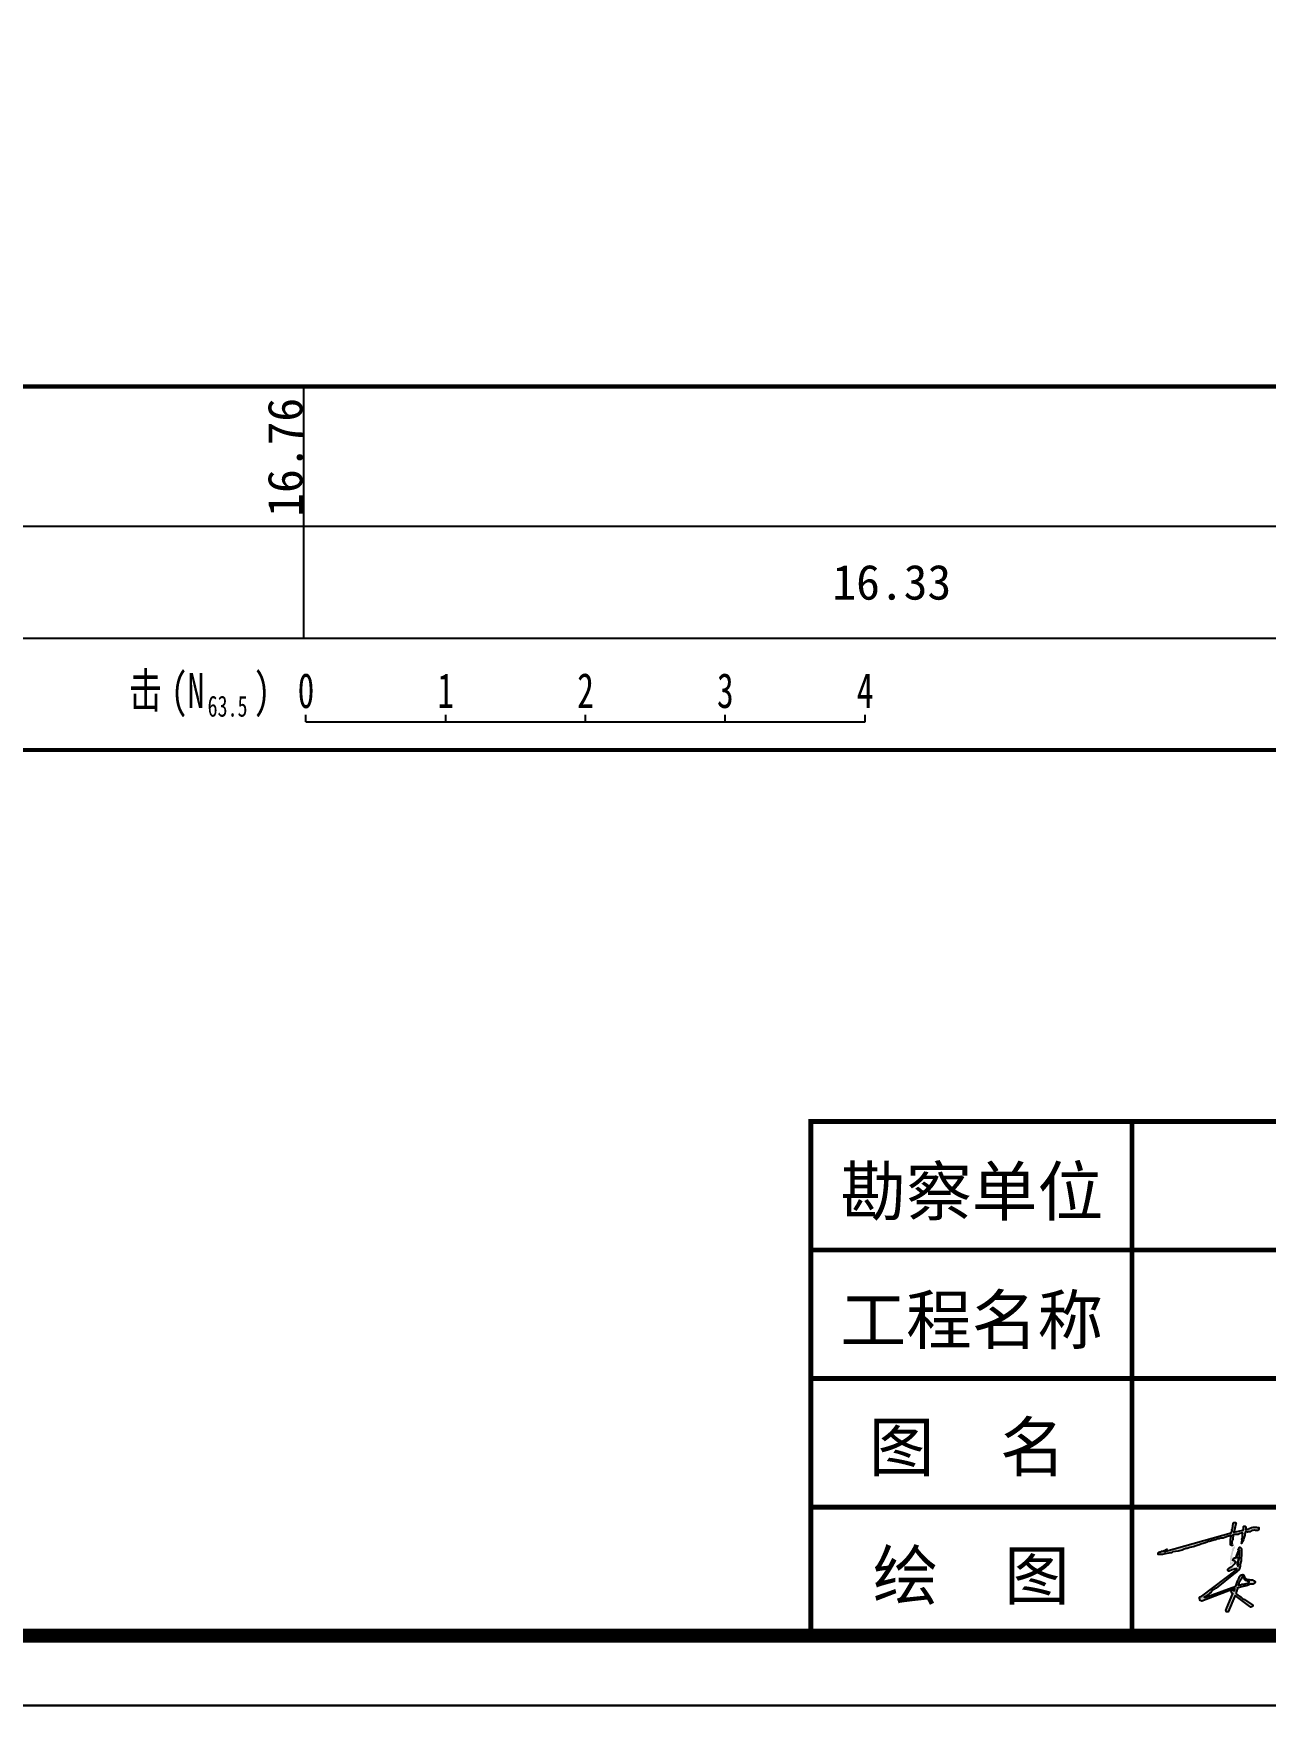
# Model space of a CAD drawing. Header units: millimetres. Extents: x -255 to 9196, y 129 to 426.
# Drawn here: x 781 to 869.2, y 129.3 to 248.9 of the extents above; entities that cross this region are included whole.
import ezdxf
from ezdxf.enums import TextEntityAlignment as Align

# ---------------------------------------------------------------- set-up
doc = ezdxf.new("R2010")
doc.units = ezdxf.units.MM
doc.layers.add('不打印', color=7, linetype='Continuous', plot=False)
for name, color, linetype in [('地质-原位曲线', 7, 'Continuous'), ('地质-图框', 7, 'Continuous'), ('地质-标注栏', 7, 'Continuous')]:
    doc.layers.add(name, color=color, linetype=linetype)
doc.styles.get("Standard").update_dxf_attribs({"font": 'simfang_0.ttf', "height": 2.5})
doc.styles.add('标注栏数据', font='simfang_0.ttf', dxfattribs={"width": 0.7, "height": 2.5})

msp = doc.modelspace()

# ---------------------------------------------------------------- hatches: boundary and pattern name
h = msp.add_hatch(color=256)
h.paths.add_polyline_path([(865.12, 141.08), (865.19, 141.09), (865.22, 141.1), (865.3, 141.13), (865.37, 141.15), (865.39, 141.15), (865.47, 141.16), (865.53, 141.18), (865.59, 141.2), (865.65, 141.22), (865.67, 141.24), (865.71, 141.26), (865.76, 141.26), (865.84, 141.27), (865.89, 141.29), (865.96, 141.3), (866.02, 141.31), (866.12, 141.32), (866.21, 141.35), (866.25, 141.36), (866.39, 141.41), (866.41, 141.42), (866.48, 141.45), (866.54, 141.45), (866.6, 141.48), (866.65, 141.5), (866.7, 141.5), (866.7, 141.46), (866.7, 141.43), (866.69, 141.42), (866.69, 141.39), (866.69, 141.36), (866.69, 141.32), (866.67, 141.29), (866.66, 141.25), (866.66, 141.22), (866.66, 141.18), (866.66, 141.15), (866.66, 141.12), (866.66, 141.07), (866.66, 141.04), (866.66, 141), (866.65, 140.97), (866.65, 140.93), (866.66, 140.85), (866.68, 140.81), (866.72, 140.79), (866.77, 140.79), (866.79, 140.79), (866.77, 140.87), (866.74, 140.93), (866.74, 140.97), (866.74, 141.01), (866.76, 141.06), (866.77, 141.1), (866.78, 141.13), (866.79, 141.16), (866.81, 141.2), (866.83, 141.23), (866.83, 141.26), (866.83, 141.28), (866.83, 141.34), (866.83, 141.38), (866.84, 141.42), (866.85, 141.46), (866.83, 141.52), (866.87, 141.54), (866.91, 141.56), (866.94, 141.56), (867.02, 141.57), (867.11, 141.57), (867.17, 141.57), (867.21, 141.58), (867.24, 141.6), (867.27, 141.63), (867.33, 141.65), (867.41, 141.66), (867.44, 141.66), (867.5, 141.69), (867.52, 141.7), (867.53, 141.67), (867.52, 141.58), (867.52, 141.53), (867.52, 141.47), (867.51, 141.41), (867.51, 141.37), (867.51, 141.33), (867.49, 141.28), (867.47, 141.22), (867.48, 141.16), (867.44, 140.92), (867.47, 140.98), (867.51, 141.04), (867.55, 141.13), (867.59, 141.19), (867.62, 141.31), (867.64, 141.37), (867.67, 141.46), (867.67, 141.51), (867.69, 141.58), (867.71, 141.68), (867.72, 141.77), (867.78, 141.76), (867.86, 141.74), (867.95, 141.76), (868.04, 141.77), (868.19, 141.85), (868.25, 141.86), (868.36, 141.89), (868.44, 141.85), (868.59, 141.86), (868.67, 141.92), (868.67, 141.99), (868.67, 142.08), (868.59, 142.08), (868.51, 142.09), (868.45, 142.1), (868.38, 142.1), (868.27, 142.1), (868.15, 142.07), (868.1, 142.05), (867.98, 142), (867.96, 141.99), (867.94, 141.98), (867.91, 141.96), (867.88, 141.96), (867.86, 141.95), (867.83, 141.94), (867.82, 141.93), (867.78, 141.93), (867.76, 141.92), (867.74, 141.91), (867.74, 141.93), (867.74, 141.96), (867.74, 142.01), (867.75, 142.03), (867.76, 142.09), (867.74, 142.12), (867.7, 142.17), (867.63, 142.17), (867.6, 142.17), (867.59, 142.14), (867.59, 142.09), (867.58, 142.07), (867.58, 142), (867.58, 141.95), (867.56, 141.91), (867.56, 141.88), (866.87, 141.74), (866.88, 141.76), (866.89, 141.79), (866.92, 141.84), (866.93, 141.87), (866.94, 141.93), (866.96, 142.01), (866.97, 142.04), (867, 142.11), (867, 142.17), (867.01, 142.2), (867.02, 142.26), (867.03, 142.3), (867.05, 142.35), (867.03, 142.38), (867.02, 142.42), (867, 142.42), (866.96, 142.42), (866.92, 142.42), (866.9, 142.42), (866.86, 142.4), (866.85, 142.36), (866.85, 142.32), (866.84, 142.29), (866.83, 142.26), (866.83, 142.22), (866.83, 142.19), (866.83, 142.15), (866.81, 142.09), (866.8, 142.04), (866.8, 142.02), (866.79, 141.98), (866.76, 141.94), (866.75, 141.9), (866.77, 141.86), (866.74, 141.79), (866.72, 141.75), (866.71, 141.73), (866.7, 141.68), (862.03, 140.37), (861.99, 140.35), (861.96, 140.34), (861.91, 140.35), (861.93, 140.37), (861.95, 140.4), (861.98, 140.42), (862.01, 140.44), (862.15, 140.53), (861.98, 140.44), (861.91, 140.43), (861.85, 140.4), (861.81, 140.39), (861.76, 140.37), (861.75, 140.37), (861.68, 140.33), (861.66, 140.32), (861.61, 140.31), (861.58, 140.32), (861.53, 140.31), (861.49, 140.27), (861.48, 140.23), (861.48, 140.19), (861.49, 140.15), (861.55, 140.13), (861.62, 140.13), (861.69, 140.13), (861.75, 140.15), (861.79, 140.15), (861.99, 140.18), (862.24, 140.24), (862.36, 140.26), (862.45, 140.27), (862.53, 140.32), (862.72, 140.36), (862.91, 140.39), (863.2, 140.45), (863.29, 140.5), (863.46, 140.56), (863.55, 140.58), (863.75, 140.63), (863.98, 140.7), (864.09, 140.72), (864.12, 140.74), (864.35, 140.81), (864.44, 140.84), (864.52, 140.89), (864.7, 140.93), (864.78, 140.95), (864.86, 140.98), (864.92, 141.01), (864.98, 141.03), (865.01, 141.04), (865.04, 141.06)])
h.paths.add_polyline_path([(866.92, 140.53), (866.94, 140.54), (866.95, 140.56), (866.97, 140.61), (866.98, 140.66), (866.98, 140.69), (866.95, 140.71), (866.94, 140.72), (866.93, 140.72), (866.93, 140.72), (866.91, 140.72), (866.9, 140.7), (866.9, 140.7), (866.85, 140.66), (866.84, 140.65), (866.82, 140.62), (866.79, 140.6), (866.78, 140.59), (866.78, 140.58), (866.77, 140.56), (866.76, 140.53), (866.74, 140.48), (866.75, 140.45), (866.75, 140.41), (866.75, 140.38), (866.74, 140.35), (866.74, 140.34), (866.73, 140.31), (866.72, 140.28), (866.71, 140.26), (866.71, 140.25), (866.7, 140.21), (866.69, 140.17), (866.69, 140.14), (866.67, 140.1), (866.66, 140.08), (866.66, 140.06), (866.65, 140.02), (866.64, 139.96), (866.64, 139.94), (866.64, 139.92), (866.63, 139.89), (866.62, 139.83), (866.63, 139.76), (866.64, 139.69), (866.64, 139.67), (866.64, 139.66), (866.63, 139.59), (866.62, 139.58), (866.62, 139.55), (866.62, 139.53), (866.62, 139.5), (866.62, 139.47), (866.63, 139.42), (866.64, 139.4), (866.7, 139.4), (866.72, 139.43), (866.79, 139.48), (866.84, 139.52), (866.87, 139.55), (866.87, 139.57), (866.87, 139.6), (866.87, 139.62), (866.88, 139.65), (866.89, 139.66), (866.83, 139.69), (866.84, 139.68), (866.84, 139.66), (866.79, 139.63), (866.77, 139.61), (866.77, 139.59), (866.77, 139.57), (866.75, 139.56), (866.72, 139.57), (866.71, 139.6), (866.71, 139.62), (866.71, 139.68), (866.74, 139.72), (866.75, 139.75), (866.77, 139.84), (866.77, 139.89), (866.77, 139.93), (866.77, 139.95), (866.78, 139.98), (866.78, 140.03), (866.79, 140.07), (866.8, 140.12), (866.8, 140.13), (866.82, 140.2), (866.84, 140.26), (866.84, 140.28), (866.84, 140.32), (866.85, 140.36), (866.86, 140.39), (866.89, 140.42), (866.9, 140.44), (866.9, 140.49)])
h.paths.add_polyline_path([(867.43, 140.49), (867.43, 140.52), (867.43, 140.53), (867.43, 140.55), (867.42, 140.58), (867.41, 140.6), (867.4, 140.62), (867.39, 140.63), (867.38, 140.64), (867.37, 140.65), (867.33, 140.66), (867.29, 140.66), (867.27, 140.63), (867.27, 140.6), (867.24, 140.56), (867.21, 140.53), (867.21, 140.49), (867.24, 140.44), (867.07, 139.97), (867.31, 140.45), (867.31, 140.43), (867.29, 140.32), (867.31, 140.13), (867.3, 140.07), (867.3, 140.02), (867.3, 139.98), (867.29, 139.91), (867.27, 139.82), (867.24, 139.73), (867.23, 139.66), (867.23, 139.57), (867.22, 139.53), (867.22, 139.45), (867.22, 139.4), (867.19, 139.3), (867.18, 139.33), (867.13, 139.42), (867.12, 139.46), (867.12, 139.48), (867.14, 139.53), (867.14, 139.56), (867.14, 139.58), (867.16, 139.61), (867.19, 139.69), (867.2, 139.73), (867.2, 139.75), (867.21, 139.8), (867.21, 139.88), (867.2, 139.9), (867.14, 139.94), (866.98, 139.91), (866.94, 139.9), (866.89, 139.87), (866.86, 139.83), (866.85, 139.8), (866.84, 139.76), (866.83, 139.73), (866.83, 139.71), (866.84, 139.7), (866.89, 139.68), (866.9, 139.68), (866.92, 139.68), (866.93, 139.7), (866.96, 139.69), (866.98, 139.67), (867, 139.65), (867.02, 139.61), (867.02, 139.58), (867, 139.54), (866.92, 139.46), (866.83, 139.35), (866.8, 139.32), (866.77, 139.3), (866.74, 139.27), (866.69, 139.25), (866.67, 139.23), (866.62, 139.21), (866.56, 139.17), (866.51, 139.13), (866.47, 139.09), (866.47, 139.04), (866.48, 138.98), (866.5, 138.95), (866.55, 138.94), (866.78, 139.04), (866.87, 139.06), (866.95, 139.08), (867.01, 139.1), (867.05, 139.11), (867.08, 139.13), (867.09, 139.13), (867.11, 139.11), (867.11, 139.11), (867.1, 139.08), (867.07, 139.02), (864.61, 137.15), (864.46, 137.12), (864.44, 137.09), (864.44, 137.02), (864.45, 136.95), (864.46, 136.89), (864.48, 136.85), (864.61, 136.81), (866.69, 137.6), (866.71, 137.61), (866.73, 137.61), (866.97, 137.7), (866.97, 137.65), (866.96, 137.61), (866.92, 137.55), (866.9, 137.53), (866.89, 137.57), (866.79, 137.61), (866.73, 137.61), (866.69, 137.6), (866.69, 137.56), (866.73, 137.47), (866.73, 137.45), (866.75, 137.41), (866.76, 137.37), (866.77, 137.34), (866.83, 137.34), (866.39, 136.32), (866.37, 136.25), (866.33, 136.16), (866.38, 136.05), (866.41, 136.05), (866.49, 136.05), (866.97, 137.17), (866.98, 137.2), (868.04, 136.41), (868.11, 136.38), (868.24, 136.41), (868.26, 136.45), (868.26, 136.51), (867.66, 136.91), (867.65, 136.92), (867.61, 136.95), (867.54, 136.98), (867.48, 137.01), (867.47, 137.03), (867.44, 137.07), (867.4, 137.1), (867.36, 137.13), (867.33, 137.14), (867.24, 137.19), (867.19, 137.23), (867.17, 137.25), (867.13, 137.29), (867.09, 137.33), (867.05, 137.36), (867.05, 137.38), (867.07, 137.44), (867.07, 137.45), (867.09, 137.5), (867.1, 137.55), (867.11, 137.59), (867.13, 137.63), (867.15, 137.68), (867.15, 137.7), (867.14, 137.74), (867.21, 137.76), (867.3, 137.77), (867.38, 137.8), (867.55, 137.84), (867.67, 137.88), (867.7, 137.9), (867.78, 137.91), (867.86, 137.93), (867.91, 137.95), (868.07, 138.01), (868.16, 138.01), (868.26, 138.03), (868.32, 138.06), (868.36, 138.07), (868.42, 138.13), (868.43, 138.17), (868.41, 138.21), (868.37, 138.25), (868.3, 138.29), (868.25, 138.32), (868.15, 138.34), (868.09, 138.34), (867.99, 138.35), (867.95, 138.35), (867.87, 138.36), (867.82, 138.37), (867.81, 138.37), (867.73, 138.43), (867.72, 138.44), (867.71, 138.47), (867.66, 138.54), (867.63, 138.58), (867.62, 138.62), (867.59, 138.68), (867.54, 138.7), (867.45, 138.68), (867.37, 138.65), (867.33, 138.6), (867.32, 138.57), (867.31, 138.55), (867.28, 138.46), (867.25, 138.42), (867.22, 138.36), (867.19, 138.3), (867.17, 138.28), (867.16, 138.23), (867.14, 138.17), (867.03, 137.88), (865.07, 137.16), (865, 137.13), (864.94, 137.11), (864.89, 137.09), (864.83, 137.08), (864.78, 137.08), (864.78, 137.09), (864.78, 137.1), (864.81, 137.11), (864.83, 137.13), (865.13, 137.32), (865.15, 137.35), (865.25, 137.39), (865.29, 137.47), (865.3, 137.5), (865.37, 137.58), (865.44, 137.62), (865.49, 137.66), (865.55, 137.7), (865.63, 137.74), (866.98, 138.84), (867.04, 138.85), (867.11, 138.9), (867.15, 138.95), (867.2, 138.99), (867.23, 139), (867.25, 139.01), (867.29, 139.1), (867.31, 139.19), (867.34, 139.19), (867.3, 139.24), (867.33, 139.25), (867.34, 139.26), (867.35, 139.3), (867.35, 139.32), (867.35, 139.34), (867.35, 139.39), (867.37, 139.49), (867.4, 139.62), (867.41, 139.68), (867.41, 139.75), (867.41, 139.87), (867.44, 140.08), (867.43, 140.09), (867.43, 140.12), (867.43, 140.14), (867.44, 140.16), (867.44, 140.17), (867.44, 140.18), (867.44, 140.2), (867.45, 140.22), (867.45, 140.22), (867.45, 140.24), (867.45, 140.26), (867.44, 140.27), (867.44, 140.3), (867.44, 140.32), (867.44, 140.35), (867.44, 140.37), (867.44, 140.38), (867.44, 140.4), (867.44, 140.4), (867.44, 140.43), (867.43, 140.45), (867.43, 140.45)], flags=17)
h.paths.add_polyline_path([(867.21, 139.88), (867.2, 139.9), (867.14, 139.94), (866.98, 139.91), (866.94, 139.9), (866.89, 139.87), (866.86, 139.83), (866.85, 139.8), (866.84, 139.76), (866.83, 139.73), (866.83, 139.71), (866.84, 139.7), (866.89, 139.68), (866.9, 139.68), (866.92, 139.68), (866.93, 139.7), (866.96, 139.69), (866.98, 139.67), (867, 139.65), (867.02, 139.61), (867.02, 139.58), (867, 139.54), (866.92, 139.46), (866.83, 139.35), (866.8, 139.32), (866.77, 139.3), (866.74, 139.27), (866.69, 139.25), (866.67, 139.23), (866.62, 139.21), (866.56, 139.17), (866.51, 139.13), (866.47, 139.09), (866.47, 139.04), (866.48, 138.98), (866.5, 138.95), (866.55, 138.94), (866.78, 139.04), (866.87, 139.06), (866.95, 139.08), (867.01, 139.1), (867.05, 139.11), (867.08, 139.13), (867.09, 139.13), (867.11, 139.11), (867.11, 139.11), (867.1, 139.08), (867.07, 139.02), (864.61, 137.15), (864.46, 137.12), (864.44, 137.09), (864.44, 137.02), (864.45, 136.95), (864.46, 136.89), (864.48, 136.85), (864.61, 136.81), (866.69, 137.6), (866.69, 137.6), (866.71, 137.61), (866.73, 137.61), (866.97, 137.7), (866.97, 137.65), (866.96, 137.61), (866.92, 137.55), (866.9, 137.53), (866.89, 137.57), (866.79, 137.61), (866.73, 137.61), (866.69, 137.6), (866.69, 137.56), (866.73, 137.47), (866.73, 137.45), (866.75, 137.41), (866.76, 137.37), (866.77, 137.34), (866.83, 137.34), (866.39, 136.32), (866.37, 136.25), (866.33, 136.16), (866.38, 136.05), (866.41, 136.05), (866.49, 136.05), (866.97, 137.17), (866.98, 137.2), (868.04, 136.41), (868.11, 136.38), (868.24, 136.41), (868.26, 136.45), (868.26, 136.51), (867.66, 136.91), (867.65, 136.92), (867.61, 136.95), (867.54, 136.98), (867.48, 137.01), (867.47, 137.03), (867.44, 137.07), (867.4, 137.1), (867.36, 137.13), (867.33, 137.14), (867.24, 137.19), (867.19, 137.23), (867.17, 137.25), (867.13, 137.29), (867.09, 137.33), (867.05, 137.36), (867.05, 137.38), (867.07, 137.44), (867.07, 137.45), (867.09, 137.5), (867.1, 137.55), (867.11, 137.59), (867.13, 137.63), (867.15, 137.68), (867.15, 137.7), (867.14, 137.74), (867.21, 137.76), (867.3, 137.77), (867.38, 137.8), (867.55, 137.84), (867.67, 137.88), (867.7, 137.9), (867.78, 137.91), (867.86, 137.93), (867.91, 137.95), (868.07, 138.01), (868.16, 138.01), (868.26, 138.03), (868.32, 138.06), (868.36, 138.07), (868.42, 138.13), (868.43, 138.17), (868.41, 138.21), (868.37, 138.25), (868.3, 138.29), (868.25, 138.32), (868.15, 138.34), (868.09, 138.34), (867.99, 138.35), (867.95, 138.35), (867.87, 138.36), (867.82, 138.37), (867.81, 138.37), (867.73, 138.43), (867.72, 138.44), (867.71, 138.47), (867.66, 138.54), (867.63, 138.58), (867.62, 138.62), (867.59, 138.68), (867.54, 138.7), (867.45, 138.68), (867.37, 138.65), (867.33, 138.6), (867.32, 138.57), (867.31, 138.55), (867.28, 138.46), (867.25, 138.42), (867.22, 138.36), (867.19, 138.3), (867.17, 138.28), (867.16, 138.23), (867.14, 138.17), (867.03, 137.88), (865.07, 137.16), (865, 137.13), (864.94, 137.11), (864.89, 137.09), (864.83, 137.08), (864.78, 137.08), (864.78, 137.09), (864.78, 137.1), (864.81, 137.11), (864.83, 137.13), (865.13, 137.32), (865.15, 137.35), (865.25, 137.39), (865.29, 137.47), (865.3, 137.5), (865.37, 137.58), (865.44, 137.62), (865.49, 137.66), (865.55, 137.7), (865.63, 137.74), (866.98, 138.84), (867.04, 138.85), (867.11, 138.9), (867.15, 138.95), (867.2, 138.99), (867.23, 139), (867.25, 139.01), (867.29, 139.1), (867.31, 139.19), (867.34, 139.19), (867.3, 139.24), (867.33, 139.25), (867.34, 139.26), (867.35, 139.3), (867.35, 139.32), (867.35, 139.34), (867.35, 139.39), (867.37, 139.49), (867.4, 139.62), (867.41, 139.68), (867.41, 139.75), (867.41, 139.87), (867.44, 140.08), (867.43, 140.09), (867.43, 140.12), (867.43, 140.14), (867.44, 140.16), (867.44, 140.17), (867.44, 140.18), (867.44, 140.2), (867.45, 140.22), (867.45, 140.22), (867.45, 140.24), (867.45, 140.26), (867.44, 140.27), (867.44, 140.3), (867.44, 140.32), (867.44, 140.35), (867.44, 140.37), (867.44, 140.38), (867.44, 140.4), (867.44, 140.4), (867.44, 140.43), (867.43, 140.45), (867.43, 140.45), (867.43, 140.49), (867.43, 140.52), (867.43, 140.53), (867.43, 140.55), (867.42, 140.58), (867.41, 140.6), (867.4, 140.62), (867.39, 140.63), (867.38, 140.64), (867.37, 140.65), (867.33, 140.66), (867.29, 140.66), (867.27, 140.63), (867.27, 140.6), (867.24, 140.56), (867.21, 140.53), (867.21, 140.49), (867.24, 140.44), (867.07, 139.97), (867.31, 140.45), (867.31, 140.43), (867.29, 140.32), (867.31, 140.13), (867.3, 140.07), (867.3, 140.02), (867.3, 139.98), (867.29, 139.91), (867.27, 139.82), (867.24, 139.73), (867.23, 139.66), (867.23, 139.57), (867.22, 139.53), (867.22, 139.45), (867.22, 139.4), (867.19, 139.3), (867.18, 139.33), (867.13, 139.42), (867.12, 139.46), (867.12, 139.48), (867.14, 139.53), (867.14, 139.56), (867.14, 139.58), (867.16, 139.61), (867.19, 139.69), (867.2, 139.73), (867.2, 139.75), (867.21, 139.8)], flags=17)
h = msp.add_hatch(color=256)
h.paths.add_polyline_path([(867.31, 139.19), (867.34, 139.19), (867.3, 139.24), (867.33, 139.25), (867.34, 139.26), (867.35, 139.3), (867.35, 139.32), (867.35, 139.34), (867.35, 139.39), (867.37, 139.49), (867.4, 139.62), (867.41, 139.68), (867.41, 139.75), (867.41, 139.87), (867.44, 140.08), (867.43, 140.09), (867.43, 140.12), (867.43, 140.14), (867.44, 140.16), (867.44, 140.17), (867.44, 140.18), (867.44, 140.2), (867.45, 140.22), (867.45, 140.22), (867.45, 140.24), (867.45, 140.26), (867.44, 140.27), (867.44, 140.3), (867.44, 140.32), (867.44, 140.35), (867.44, 140.37), (867.44, 140.38), (867.44, 140.4), (867.44, 140.4), (867.44, 140.43), (867.43, 140.45), (867.43, 140.45), (867.43, 140.49), (867.43, 140.52), (867.43, 140.53), (867.43, 140.55), (867.42, 140.58), (867.41, 140.6), (867.4, 140.62), (867.39, 140.63), (867.38, 140.64), (867.37, 140.65), (867.33, 140.66), (867.29, 140.66), (867.27, 140.63), (867.27, 140.6), (867.24, 140.56), (867.21, 140.53), (867.21, 140.49), (867.24, 140.44), (867.07, 139.97), (867.31, 140.45), (867.31, 140.43), (867.29, 140.32), (867.31, 140.13), (867.3, 140.07), (867.3, 140.02), (867.3, 139.98), (867.29, 139.91), (867.27, 139.82), (867.24, 139.73), (867.23, 139.66), (867.23, 139.57), (867.22, 139.53), (867.22, 139.45), (867.22, 139.4), (867.19, 139.3), (867.18, 139.33), (867.13, 139.42), (867.12, 139.46), (867.12, 139.48), (867.14, 139.53), (867.14, 139.56), (867.14, 139.58), (867.16, 139.61), (867.19, 139.69), (867.2, 139.73), (867.2, 139.75), (867.21, 139.8), (867.21, 139.88), (867.2, 139.9), (867.14, 139.94), (866.98, 139.91), (866.94, 139.9), (866.89, 139.87), (866.86, 139.83), (866.85, 139.8), (866.84, 139.76), (866.83, 139.73), (866.83, 139.71), (866.84, 139.7), (866.89, 139.68), (866.9, 139.68), (866.92, 139.68), (866.93, 139.7), (866.96, 139.69), (866.98, 139.67), (867, 139.65), (867.02, 139.61), (867.02, 139.58), (867, 139.54), (866.92, 139.46), (866.83, 139.35), (866.8, 139.32), (866.77, 139.3), (866.74, 139.27), (866.69, 139.25), (866.67, 139.23), (866.62, 139.21), (866.56, 139.17), (866.51, 139.13), (866.47, 139.09), (866.47, 139.04), (866.48, 138.98), (866.5, 138.95), (866.55, 138.94), (866.78, 139.04), (866.87, 139.06), (866.95, 139.08), (867.01, 139.1), (867.05, 139.11), (867.08, 139.13), (867.09, 139.13), (867.11, 139.11), (867.11, 139.11), (867.1, 139.08), (867.07, 139.02), (864.61, 137.15), (864.46, 137.12), (864.44, 137.09), (864.44, 137.02), (864.45, 136.95), (864.46, 136.89), (864.48, 136.85), (864.61, 136.81), (866.69, 137.6), (866.71, 137.61), (866.73, 137.61), (866.97, 137.7), (866.97, 137.65), (866.96, 137.61), (866.92, 137.55), (866.9, 137.53), (866.89, 137.57), (866.79, 137.61), (866.73, 137.61), (866.69, 137.6), (866.69, 137.56), (866.73, 137.47), (866.73, 137.45), (866.75, 137.41), (866.76, 137.37), (866.77, 137.34), (866.83, 137.34), (866.39, 136.32), (866.37, 136.25), (866.33, 136.16), (866.38, 136.05), (866.41, 136.05), (866.49, 136.05), (866.97, 137.17), (866.98, 137.2), (868.04, 136.41), (868.11, 136.38), (868.24, 136.41), (868.26, 136.45), (868.26, 136.51), (867.66, 136.91), (867.65, 136.92), (867.61, 136.95), (867.54, 136.98), (867.48, 137.01), (867.47, 137.03), (867.44, 137.07), (867.4, 137.1), (867.36, 137.13), (867.33, 137.14), (867.24, 137.19), (867.19, 137.23), (867.17, 137.25), (867.13, 137.29), (867.09, 137.33), (867.05, 137.36), (867.05, 137.38), (867.07, 137.44), (867.07, 137.45), (867.09, 137.5), (867.1, 137.55), (867.11, 137.59), (867.13, 137.63), (867.15, 137.68), (867.15, 137.7), (867.14, 137.74), (867.21, 137.76), (867.3, 137.77), (867.38, 137.8), (867.55, 137.84), (867.67, 137.88), (867.7, 137.9), (867.78, 137.91), (867.86, 137.93), (867.91, 137.95), (868.07, 138.01), (868.16, 138.01), (868.26, 138.03), (868.32, 138.06), (868.36, 138.07), (868.42, 138.13), (868.43, 138.17), (868.41, 138.21), (868.37, 138.25), (868.3, 138.29), (868.25, 138.32), (868.15, 138.34), (868.09, 138.34), (867.99, 138.35), (867.95, 138.35), (867.87, 138.36), (867.82, 138.37), (867.81, 138.37), (867.73, 138.43), (867.72, 138.44), (867.71, 138.47), (867.66, 138.54), (867.63, 138.58), (867.62, 138.62), (867.59, 138.68), (867.54, 138.7), (867.45, 138.68), (867.37, 138.65), (867.33, 138.6), (867.32, 138.57), (867.31, 138.55), (867.28, 138.46), (867.25, 138.42), (867.22, 138.36), (867.19, 138.3), (867.17, 138.28), (867.16, 138.23), (867.14, 138.17), (867.03, 137.88), (865.07, 137.16), (865, 137.13), (864.94, 137.11), (864.89, 137.09), (864.83, 137.08), (864.78, 137.08), (864.78, 137.09), (864.78, 137.1), (864.81, 137.11), (864.83, 137.13), (865.13, 137.32), (865.15, 137.35), (865.25, 137.39), (865.29, 137.47), (865.3, 137.5), (865.37, 137.58), (865.44, 137.62), (865.49, 137.66), (865.55, 137.7), (865.63, 137.74), (866.98, 138.84), (867.04, 138.85), (867.11, 138.9), (867.15, 138.95), (867.2, 138.99), (867.23, 139), (867.25, 139.01), (867.29, 139.1)])
h.paths.add_polyline_path([(866.95, 139.24), (866.88, 139.23), (866.86, 139.22), (866.83, 139.22), (866.86, 139.25), (866.87, 139.26), (866.9, 139.28), (866.93, 139.32), (866.95, 139.35), (866.95, 139.38), (866.98, 139.42), (867, 139.43), (867.01, 139.44), (867.05, 139.43), (867.06, 139.42), (867.08, 139.4), (867.09, 139.38), (867.1, 139.34), (867.11, 139.3), (867.11, 139.29), (867.1, 139.28), (867.1, 139.27), (867.1, 139.26)], flags=16)
h.paths.add_polyline_path([(867.1, 139.67), (867.05, 139.67), (867.01, 139.69), (867, 139.7), (867, 139.73), (867, 139.75), (867, 139.76), (867.01, 139.76), (867.07, 139.77), (867.14, 139.77), (867.15, 139.75), (867.15, 139.74), (867.15, 139.73), (867.14, 139.7), (867.12, 139.68)], flags=16)
h.paths.add_polyline_path([(867.53, 138.61), (867.59, 138.63), (867.59, 138.62), (867.59, 138.61), (867.6, 138.59), (867.6, 138.57), (867.6, 138.54), (867.6, 138.51), (867.61, 138.49), (867.62, 138.47), (867.64, 138.44), (867.65, 138.41), (867.65, 138.38), (867.65, 138.36), (867.67, 138.33), (867.73, 138.29), (867.78, 138.27), (867.86, 138.24), (867.94, 138.22), (868, 138.2), (867.99, 138.17), (867.96, 138.14), (867.92, 138.11), (867.87, 138.1), (867.77, 138.07), (867.69, 138.04), (867.65, 138.02), (867.53, 138.02), (867.46, 138.01), (867.44, 138), (867.41, 137.98), (867.27, 137.96), (867.25, 137.95), (867.21, 137.95), (867.21, 137.96), (867.21, 137.98), (867.21, 137.99), (867.23, 138.02), (867.24, 138.07), (867.25, 138.11), (867.27, 138.16), (867.31, 138.21), (867.33, 138.25), (867.35, 138.29), (867.38, 138.34), (867.4, 138.37), (867.41, 138.38), (867.47, 138.46), (867.47, 138.49), (867.5, 138.55), (867.51, 138.58), (867.51, 138.59)], flags=16)

# ---------------------------------------------------------------- linework, layer by layer
at = {"const_width": 0.345}
for points in [[(836.63, 171.11), (1020.49, 171.11), (1020.49, 134.34), (836.63, 134.34), (836.63, 171.11)], [(836.63, 171.11), (1020.49, 171.11), (1020.49, 134.34), (836.63, 134.34), (836.63, 171.11)], [(859.61, 134.34), (859.61, 171.11)], [(836.63, 161.92), (1020.49, 161.92)], [(836.63, 152.73), (1020.49, 152.73)], [(836.63, 143.53), (1020.49, 143.53)], [(859.61, 143.53), (1020.49, 143.53)]]:
    msp.add_lwpolyline(points, dxfattribs=at)
for points in [[(862.15, 140.53), (862.01, 140.44), (861.98, 140.42), (861.95, 140.4), (861.95, 140.4), (861.93, 140.37), (861.93, 140.37), (861.91, 140.35), (861.91, 140.35), (861.96, 140.34), (861.99, 140.35), (862.03, 140.37), (866.7, 141.68), (866.71, 141.73), (866.72, 141.75), (866.72, 141.75), (866.74, 141.79), (866.74, 141.79), (866.77, 141.86), (866.75, 141.9), (866.76, 141.94), (866.76, 141.94), (866.79, 141.98), (866.8, 142.02), (866.8, 142.04), (866.8, 142.04), (866.81, 142.09), (866.81, 142.09), (866.83, 142.15), (866.83, 142.19), (866.83, 142.22), (866.83, 142.26), (866.84, 142.29), (866.85, 142.32), (866.85, 142.36), (866.85, 142.36), (866.86, 142.4), (866.86, 142.4), (866.9, 142.42), (866.9, 142.42), (866.92, 142.42), (866.96, 142.42), (867, 142.42), (867.02, 142.42), (867.03, 142.38), (867.03, 142.38), (867.05, 142.35), (867.03, 142.3), (867.02, 142.26), (867.02, 142.26), (867.01, 142.2), (867, 142.17), (867, 142.17), (867, 142.11), (867, 142.11), (866.97, 142.04), (866.96, 142.01), (866.94, 141.93), (866.93, 141.87), (866.92, 141.84), (866.89, 141.79), (866.89, 141.79), (866.88, 141.76), (866.87, 141.74), (867.56, 141.88), (867.56, 141.91), (867.56, 141.91), (867.58, 141.95), (867.58, 141.95), (867.58, 142), (867.58, 142), (867.58, 142.07), (867.59, 142.09), (867.59, 142.09), (867.59, 142.14), (867.59, 142.14), (867.6, 142.17), (867.6, 142.17), (867.63, 142.17), (867.63, 142.17), (867.7, 142.17), (867.7, 142.17), (867.74, 142.12), (867.76, 142.09), (867.75, 142.03), (867.74, 142.01), (867.74, 142.01), (867.74, 141.96), (867.74, 141.96), (867.74, 141.93), (867.74, 141.91), (867.76, 141.92), (867.78, 141.93), (867.82, 141.93), (867.83, 141.94), (867.86, 141.95), (867.88, 141.96), (867.91, 141.96), (867.94, 141.98), (867.96, 141.99), (867.98, 142), (868.1, 142.05), (868.15, 142.07), (868.27, 142.1), (868.27, 142.1), (868.38, 142.1), (868.45, 142.1), (868.51, 142.09), (868.59, 142.08), (868.67, 142.08), (868.67, 141.99), (868.67, 141.99), (868.67, 141.92), (868.59, 141.86), (868.59, 141.86), (868.44, 141.85), (868.36, 141.89), (868.36, 141.89), (868.25, 141.86), (868.19, 141.85), (868.19, 141.85), (868.04, 141.77), (868.04, 141.77), (867.95, 141.76), (867.95, 141.76), (867.86, 141.74), (867.78, 141.76), (867.72, 141.77), (867.71, 141.68), (867.71, 141.68), (867.69, 141.58), (867.69, 141.58), (867.67, 141.51), (867.67, 141.46), (867.67, 141.46), (867.64, 141.37), (867.62, 141.31), (867.62, 141.31), (867.59, 141.19), (867.55, 141.13), (867.55, 141.13), (867.51, 141.04), (867.51, 141.04), (867.47, 140.98), (867.47, 140.98), (867.44, 140.92), (867.48, 141.16), (867.47, 141.22), (867.49, 141.28), (867.51, 141.33), (867.51, 141.37), (867.51, 141.41), (867.52, 141.47), (867.52, 141.53), (867.52, 141.58), (867.53, 141.67), (867.52, 141.7), (867.5, 141.69), (867.44, 141.66), (867.41, 141.66), (867.33, 141.65), (867.27, 141.63), (867.24, 141.6), (867.21, 141.58), (867.17, 141.57), (867.11, 141.57), (867.02, 141.57), (866.94, 141.56), (866.91, 141.56), (866.87, 141.54), (866.87, 141.54), (866.83, 141.52), (866.85, 141.46), (866.84, 141.42), (866.83, 141.38), (866.83, 141.34), (866.83, 141.28), (866.83, 141.26), (866.83, 141.23), (866.81, 141.2), (866.79, 141.16), (866.78, 141.13), (866.77, 141.1), (866.76, 141.06), (866.74, 141.01), (866.74, 140.97), (866.74, 140.93), (866.77, 140.87), (866.79, 140.79), (866.77, 140.79), (866.72, 140.79), (866.68, 140.81), (866.66, 140.85), (866.65, 140.93), (866.65, 140.97), (866.66, 141), (866.66, 141.04), (866.66, 141.07), (866.66, 141.12), (866.66, 141.15), (866.66, 141.18), (866.66, 141.22), (866.66, 141.25), (866.67, 141.29), (866.69, 141.32), (866.69, 141.36), (866.69, 141.39), (866.69, 141.42), (866.7, 141.43), (866.7, 141.46), (866.7, 141.5), (866.65, 141.5), (866.6, 141.48), (866.54, 141.45), (866.48, 141.45), (866.41, 141.42), (866.39, 141.41), (866.25, 141.36), (866.21, 141.35), (866.12, 141.32), (866.02, 141.31), (865.96, 141.3), (865.89, 141.29), (865.84, 141.27), (865.76, 141.26), (865.71, 141.26), (865.67, 141.24), (865.65, 141.22), (865.59, 141.2), (865.53, 141.18), (865.47, 141.16), (865.39, 141.15), (865.37, 141.15), (865.3, 141.13), (865.22, 141.1), (865.19, 141.09), (865.12, 141.08), (865.04, 141.06), (865.01, 141.04), (864.98, 141.03), (864.92, 141.01), (864.86, 140.98), (864.78, 140.95), (864.7, 140.93), (864.52, 140.89), (864.44, 140.84), (864.35, 140.81), (864.12, 140.74), (864.09, 140.72), (863.98, 140.7), (863.75, 140.63), (863.55, 140.58), (863.46, 140.56), (863.29, 140.5), (863.2, 140.45), (862.91, 140.39), (862.72, 140.36), (862.53, 140.32), (862.45, 140.27), (862.36, 140.26), (862.24, 140.24), (861.99, 140.18), (861.79, 140.15), (861.75, 140.15), (861.69, 140.13), (861.62, 140.13), (861.55, 140.13), (861.49, 140.15), (861.48, 140.19), (861.48, 140.23), (861.49, 140.27), (861.53, 140.31), (861.58, 140.32), (861.61, 140.31), (861.66, 140.32), (861.68, 140.33), (861.75, 140.37), (861.76, 140.37), (861.81, 140.39), (861.85, 140.4), (861.91, 140.43), (861.98, 140.44), (862.15, 140.53)], [(867.33, 140.66), (867.37, 140.65), (867.38, 140.64), (867.39, 140.63), (867.4, 140.62), (867.41, 140.6), (867.42, 140.58), (867.43, 140.55), (867.43, 140.53), (867.43, 140.52), (867.43, 140.49), (867.43, 140.45), (867.43, 140.45), (867.44, 140.43), (867.44, 140.4), (867.44, 140.4), (867.44, 140.38), (867.44, 140.37), (867.44, 140.35), (867.44, 140.32), (867.44, 140.3), (867.44, 140.27), (867.45, 140.26), (867.45, 140.24), (867.45, 140.22), (867.45, 140.22), (867.44, 140.2), (867.44, 140.18), (867.44, 140.17), (867.44, 140.16), (867.43, 140.14), (867.43, 140.12), (867.43, 140.09), (867.44, 140.08), (867.41, 139.87), (867.41, 139.75), (867.41, 139.68), (867.4, 139.62), (867.37, 139.49), (867.35, 139.39), (867.35, 139.34), (867.35, 139.32), (867.35, 139.3), (867.34, 139.26), (867.33, 139.25), (867.3, 139.24), (867.34, 139.19), (867.31, 139.19), (867.29, 139.1), (867.25, 139.01), (867.23, 139), (867.2, 138.99), (867.15, 138.95), (867.11, 138.9), (867.04, 138.85), (866.98, 138.84), (865.63, 137.74), (865.55, 137.7), (865.49, 137.66), (865.44, 137.62), (865.37, 137.58), (865.3, 137.5), (865.29, 137.47), (865.25, 137.39), (865.15, 137.35), (865.13, 137.32), (864.83, 137.13), (864.81, 137.11), (864.78, 137.1), (864.78, 137.09), (864.78, 137.08), (864.83, 137.08), (864.89, 137.09), (864.94, 137.11), (865, 137.13), (865.07, 137.16), (867.03, 137.88), (867.14, 138.17), (867.16, 138.23), (867.17, 138.28), (867.19, 138.3), (867.22, 138.36), (867.25, 138.42), (867.28, 138.46), (867.31, 138.55), (867.32, 138.57), (867.33, 138.6), (867.37, 138.65), (867.45, 138.68), (867.54, 138.7), (867.59, 138.68), (867.62, 138.62), (867.63, 138.58), (867.66, 138.54), (867.71, 138.47), (867.72, 138.44), (867.73, 138.43), (867.81, 138.37), (867.82, 138.37), (867.87, 138.36), (867.95, 138.35), (867.99, 138.35), (868.09, 138.34), (868.15, 138.34), (868.25, 138.32), (868.3, 138.29), (868.37, 138.25), (868.41, 138.21), (868.43, 138.17), (868.42, 138.13), (868.36, 138.07), (868.32, 138.06), (868.26, 138.03), (868.16, 138.01), (868.07, 138.01), (867.91, 137.95), (867.86, 137.93), (867.78, 137.91), (867.7, 137.9), (867.67, 137.88), (867.55, 137.84), (867.38, 137.8), (867.3, 137.77), (867.21, 137.76), (867.14, 137.74), (867.15, 137.7), (867.15, 137.68), (867.13, 137.63), (867.11, 137.59), (867.1, 137.55), (867.09, 137.5), (867.07, 137.45), (867.07, 137.44), (867.05, 137.38), (867.05, 137.36), (867.09, 137.33), (867.13, 137.29), (867.17, 137.25), (867.19, 137.23), (867.24, 137.19), (867.33, 137.14), (867.36, 137.13), (867.4, 137.1), (867.44, 137.07), (867.47, 137.03), (867.48, 137.01), (867.54, 136.98), (867.61, 136.95), (867.65, 136.92), (867.66, 136.91), (868.26, 136.51), (868.26, 136.45), (868.24, 136.41), (868.11, 136.38), (868.04, 136.41), (866.98, 137.2), (866.97, 137.17), (866.49, 136.05), (866.41, 136.05), (866.38, 136.05), (866.33, 136.16), (866.37, 136.25), (866.39, 136.32), (866.83, 137.34), (866.77, 137.34), (866.76, 137.37), (866.75, 137.41), (866.73, 137.45), (866.73, 137.47), (866.69, 137.56), (866.69, 137.6), (866.71, 137.61), (866.79, 137.61), (866.89, 137.57), (866.9, 137.53), (866.92, 137.55), (866.96, 137.61), (866.97, 137.65), (866.97, 137.7), (864.61, 136.81), (864.48, 136.85), (864.46, 136.89), (864.45, 136.95), (864.44, 137.02), (864.44, 137.09), (864.46, 137.12), (864.61, 137.15), (867.07, 139.02)], [(867.07, 139.02), (867.1, 139.08), (867.11, 139.11), (867.11, 139.11), (867.09, 139.13), (867.08, 139.13), (867.05, 139.11), (867.01, 139.1), (866.95, 139.08), (866.87, 139.06), (866.78, 139.04), (866.55, 138.94), (866.5, 138.95), (866.48, 138.98), (866.47, 139.04), (866.47, 139.09), (866.51, 139.13), (866.56, 139.17), (866.62, 139.21), (866.67, 139.23), (866.69, 139.25), (866.74, 139.27), (866.77, 139.3), (866.8, 139.32), (866.83, 139.35), (866.92, 139.46), (867, 139.54), (867.02, 139.58), (867.02, 139.61), (867, 139.65), (866.98, 139.67), (866.96, 139.69), (866.93, 139.7), (866.92, 139.68), (866.9, 139.68), (866.89, 139.68), (866.84, 139.7), (866.83, 139.71), (866.83, 139.73), (866.84, 139.76), (866.85, 139.8), (866.86, 139.83), (866.89, 139.87), (866.94, 139.9), (866.98, 139.91), (867.14, 139.94), (867.2, 139.9), (867.21, 139.88), (867.21, 139.8), (867.2, 139.75), (867.2, 139.73), (867.19, 139.69), (867.16, 139.61), (867.14, 139.58), (867.14, 139.56), (867.14, 139.53), (867.12, 139.48), (867.12, 139.46), (867.13, 139.42), (867.18, 139.33), (867.19, 139.3), (867.22, 139.4), (867.22, 139.45), (867.22, 139.53), (867.23, 139.57), (867.23, 139.66), (867.24, 139.73), (867.27, 139.82), (867.29, 139.91), (867.3, 139.98), (867.3, 140.02), (867.3, 140.07), (867.31, 140.13), (867.29, 140.32), (867.31, 140.43), (867.31, 140.45), (867.07, 139.97), (867.24, 140.44), (867.21, 140.49), (867.21, 140.53), (867.24, 140.56), (867.27, 140.6), (867.27, 140.63), (867.29, 140.66), (867.33, 140.66)], [(867.27, 137.96), (867.41, 137.98), (867.44, 138), (867.46, 138.01), (867.53, 138.02), (867.65, 138.02), (867.69, 138.04), (867.77, 138.07), (867.87, 138.1), (867.92, 138.11), (867.96, 138.14), (867.99, 138.17), (868, 138.2), (867.94, 138.22), (867.86, 138.24), (867.78, 138.27), (867.73, 138.29), (867.67, 138.33), (867.65, 138.36), (867.65, 138.38), (867.65, 138.41), (867.64, 138.44), (867.62, 138.47), (867.61, 138.49), (867.6, 138.51), (867.6, 138.54), (867.6, 138.57), (867.6, 138.59), (867.59, 138.61), (867.59, 138.62), (867.59, 138.63), (867.53, 138.61), (867.51, 138.59), (867.51, 138.58), (867.5, 138.55), (867.47, 138.49), (867.47, 138.46), (867.41, 138.38), (867.4, 138.37), (867.38, 138.34), (867.35, 138.29), (867.33, 138.25), (867.31, 138.21), (867.27, 138.16), (867.25, 138.11), (867.24, 138.07), (867.23, 138.02), (867.21, 137.99), (867.21, 137.98), (867.21, 137.96), (867.21, 137.95), (867.25, 137.95), (867.27, 137.96)]]:
    msp.add_lwpolyline(points)
at = {"layer": '不打印', "linetype": 'Continuous', "const_width": 0.15}
msp.add_lwpolyline([(605.49, 129.34), (1025.49, 129.34), (1025.49, 426.34), (605.49, 426.34), (605.49, 129.34)], dxfattribs=at)
at = {"layer": '地质-原位曲线', "color": 7, "linetype": 'Continuous'}
for p, q in [((800.51, 199.69), (800.51, 200.19)), ((810.51, 199.69), (810.51, 200.19)), ((820.51, 199.69), (820.51, 200.19)), ((830.51, 199.69), (830.51, 200.19)), ((840.51, 199.69), (840.51, 200.19)), ((800.51, 199.69), (840.51, 199.69))]:
    msp.add_line(p, q, dxfattribs=at)
at = {"layer": '地质-图框', "linetype": 'Continuous', "const_width": 1}
msp.add_lwpolyline([(610.49, 134.34), (1020.49, 134.34), (1020.49, 421.34), (610.49, 421.34), (610.49, 134.34), (1020.49, 134.34)], dxfattribs=at)
at = {"layer": '地质-标注栏', "color": 7, "linetype": 'Continuous', "const_width": 0.3}
for points in [[(643.97, 223.69), (987.01, 223.69)], [(643.97, 197.69), (987.01, 197.69)]]:
    msp.add_lwpolyline(points, dxfattribs=at)
at = {"layer": '地质-标注栏', "color": 7, "linetype": 'Continuous'}
for points in [[(800.36, 213.69), (800.36, 223.69)], [(643.97, 213.69), (987.01, 213.69)], [(800.36, 205.69), (800.36, 213.69)], [(800.36, 205.69), (800.36, 213.69)], [(643.97, 205.69), (987.01, 205.69)]]:
    msp.add_lwpolyline(points, dxfattribs=at)

# ---------------------------------------------------------------- texts
for s, p in [('勘察单位', (838.74, 164.39)), ('工程名称', (838.74, 155.2)), ('图  名', (840.77, 146.11)), ('绘  图', (841.06, 136.92))]:
    msp.add_text(s, height=3.447).set_placement(p)
at = {"layer": '地质-原位曲线', "color": 7, "linetype": 'Continuous', "style": '标注栏数据', "width": 0.7}
for s, height, p in [('击', 2.5, (787.83, 200.69)), ('(N', 2.5, (790.85, 200.69)), (')', 2.5, (796.77, 200.69)), ('63.5', 1.5, (793.47, 200.07))]:
    msp.add_text(s, height=height, dxfattribs=at).set_placement(p)
for s, p in [('0', (800.51, 200.69)), ('1', (810.51, 200.69)), ('2', (820.51, 200.69)), ('3', (830.51, 200.69)), ('4', (840.51, 200.69))]:
    msp.add_text(s, height=2.5, dxfattribs=at).set_placement(p, align=Align.CENTER)
at = {"layer": '地质-标注栏', "color": 7, "linetype": 'Continuous', "style": '标注栏数据'}
msp.add_text('16.76', height=2.5, rotation=90, dxfattribs=at).set_placement((800.26, 214.37))
msp.add_text('16.33', height=2.5, dxfattribs=at).set_placement((838.17, 208.44))

doc.saveas('drawing.dxf')
